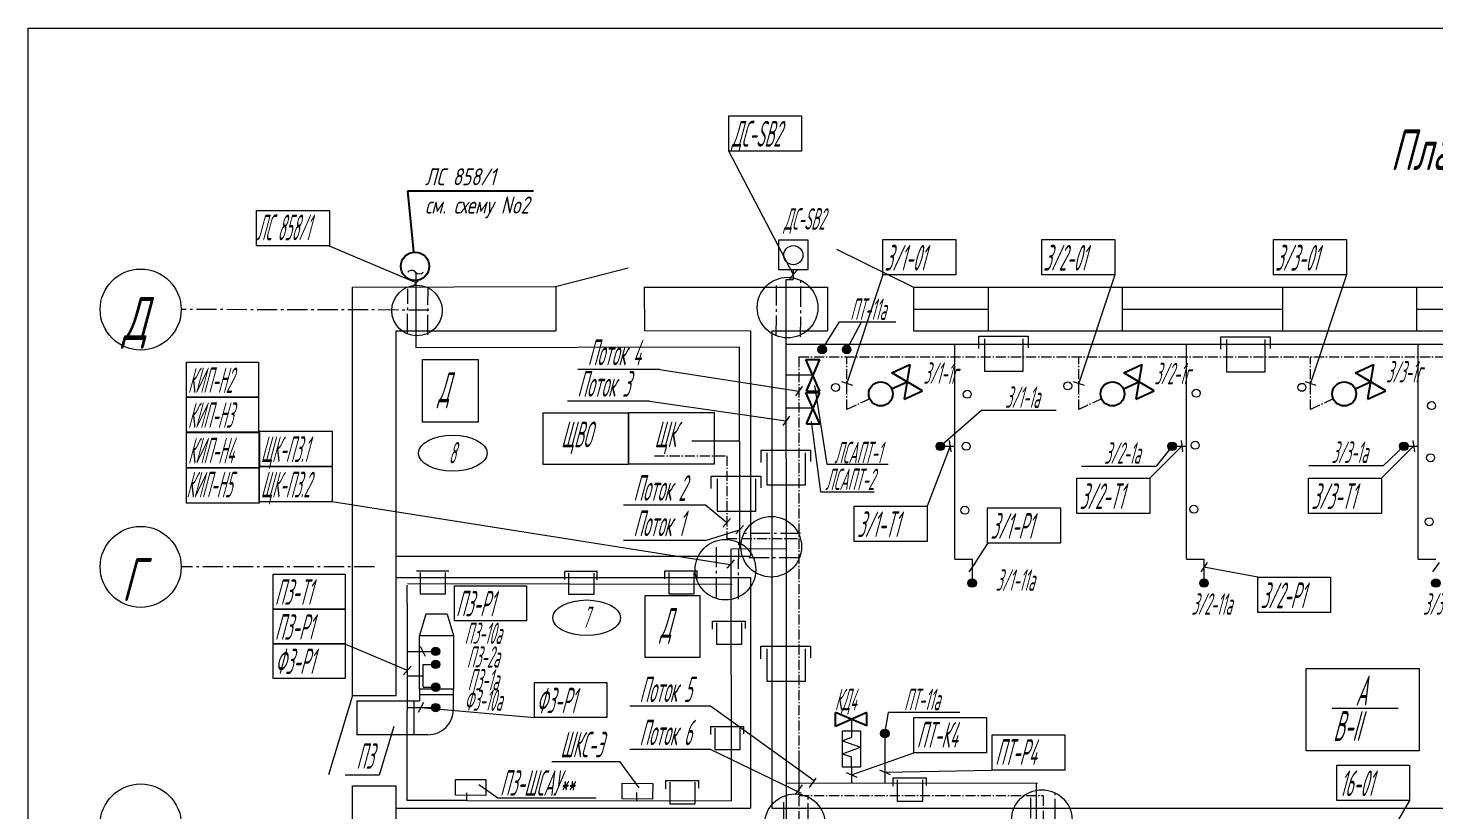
# Model space of a CAD drawing. Header units: millimetres. Extents: x -680 to 9204, y -4430 to 7779.
# Drawn here: x 4777 to 5334, y -2749 to -2439 of the extents above; entities that cross this region are included whole.
import ezdxf
from ezdxf import colors
from ezdxf.entities.mleader import LeaderData, LeaderLine
from ezdxf.enums import TextEntityAlignment as Align
from ezdxf.math import Vec2, Vec3

# ---------------------------------------------------------------- set-up
doc = ezdxf.new("R2010")
doc.units = ezdxf.units.MM
doc.linetypes.add('gost6', pattern=[12, 8, -1.5, 1, -1.5])
doc.layers.get('Defpoints').update_dxf_attribs({"color": 33})
for name, color, linetype, lineweight in [('Арматура', 1, 'Continuous', 25), ('Выноска', 137, 'Continuous', 20), ('лампа', 6, 'Continuous', 50), ('Линия выноска', 137, 'Continuous', 25), ('Оси', 130, 'Continuous', 13), ('Первичник', 210, 'Continuous', 25), ('Пн.кабель', 4, 'Continuous', 50), ('Рамка толстая', 7, 'Continuous', 60), ('Строительный', 7, 'Continuous', 25), ('Текст_КИП', 2, 'Continuous', 25), ('ТОНКИЕ', 150, 'Continuous', 13), ('Эл.кабель', 2, 'Continuous', 50)]:
    doc.layers.add(name, color=color, linetype=linetype, lineweight=lineweight)
doc.layers.add('Осевая', color=130, linetype='gost6')
doc.layers.add('Текст.', color=51, linetype='Continuous')
doc.styles.add('Simplex', font='simplex.shx', dxfattribs={"width": 0.7, "oblique": 15})

# ---------------------------------------------------------------- blocks, each defined once
blk = doc.blocks.new('A$C1EE30751')
at = {"layer": 'Арматура', "linetype": 'ByBlock'}
for p, q in [((2.43, 2.83), (2.43, 0)), ((4.84, -1.65), (0, 1.68)), ((0, 1.68), (0, -1.68)), ((0, -1.68), (4.84, 1.66)), ((4.84, 1.66), (4.84, -1.65))]:
    blk.add_line(p, q, dxfattribs=at)
blk.add_circle((2.43, 4.83), 2, dxfattribs=at)
blk = doc.blocks.new('В1')
for p, q in [((6.96, -1.54), (0, 1.54)), ((0, 1.54), (0, -1.54)), ((6.96, 1.4), (0, -1.54)), ((6.96, 1.4), (6.96, -1.54))]:
    blk.add_line(p, q)
blk = doc.blocks.new('_DotBlank')
at = {"color": 0, "linetype": 'ByBlock', "lineweight": -2}
blk.add_line((-0.5, 0), (-1, 0), dxfattribs=at)
blk.add_circle((0, 0), 0.5, dxfattribs=at)

msp = doc.modelspace()

# ---------------------------------------------------------------- hatches: boundary and pattern name
at = {"layer": 'Первичник', "lineweight": 20}
h = msp.add_hatch(color=256, dxfattribs=at)
edge = h.paths.add_edge_path()
edge.add_arc((5091.868, -2566.667), 1.7, 0, 360)
h = msp.add_hatch(color=256, dxfattribs=at)
edge = h.paths.add_edge_path()
edge.add_arc((5101.578, -2566.667), 1.7, 0, 360)
h = msp.add_hatch(color=256, dxfattribs=at)
edge = h.paths.add_edge_path()
edge.add_arc((5138.658, -2605.009), 1.7, 0, 360)
h = msp.add_hatch(color=256, dxfattribs=at)
edge = h.paths.add_edge_path()
edge.add_arc((5230.458, -2605.009), 1.7, 0, 360)
h = msp.add_hatch(color=256, dxfattribs=at)
edge = h.paths.add_edge_path()
edge.add_arc((5322.258, -2605.009), 1.7, 0, 360)
h = msp.add_hatch(color=256, dxfattribs=at)
edge = h.paths.add_edge_path()
edge.add_arc((5151.315, -2659.192), 1.7, 0, 360)
h = msp.add_hatch(color=256, dxfattribs=at)
edge = h.paths.add_edge_path()
edge.add_arc((5243.115, -2659.192), 1.7, 0, 360)
h = msp.add_hatch(color=256, dxfattribs=at)
edge = h.paths.add_edge_path()
edge.add_arc((5334.915, -2659.192), 1.7, 0, 360)
h = msp.add_hatch(color=256, dxfattribs=at)
edge = h.paths.add_edge_path()
edge.add_arc((4938.762, -2686.288), 1.68, 0, 360)
h = msp.add_hatch(color=256, dxfattribs=at)
edge = h.paths.add_edge_path()
edge.add_arc((4938.762, -2691.408), 1.68, 0, 360)
h = msp.add_hatch(color=256, dxfattribs=at)
edge = h.paths.add_edge_path()
edge.add_arc((4938.762, -2700.452), 1.68, 0, 360)
h = msp.add_hatch(color=256, dxfattribs=at)
edge = h.paths.add_edge_path()
edge.add_arc((4938.762, -2708.563), 1.68, 0, 360)
h = msp.add_hatch(color=256, dxfattribs=at)
edge = h.paths.add_edge_path()
edge.add_arc((5116.682, -2718.832), 1.7, 0, 360)

# ---------------------------------------------------------------- linework, layer by layer
at = {"color": 1, "linetype": 'gost6', "lineweight": 20}
for p, q in [((4927.634, -2560.517), (4927.703, -2542.592)), ((4935.666, -2560.901), (4935.748, -2542.36)), ((5073.686, -2561.229), (5073.769, -2539.719)), ((5083.324, -2561.69), (5083.422, -2539.442)), ((5049.987, -2664.916), (5050.07, -2643.406)), ((5058.714, -2665.537), (5058.812, -2643.289)), ((5083.329, -2639.626), (5061.08, -2639.557)), ((5082.881, -2649.264), (5061.371, -2649.21)), ((5076.611, -2765.965), (5076.694, -2744.455)), ((5086.249, -2766.426), (5086.347, -2744.177)), ((5174.416, -2764.298), (5174.498, -2742.788)), ((5184.053, -2764.758), (5184.152, -2742.51))]:
    msp.add_line(p, q, dxfattribs=at)
at = {"lineweight": 20}
for p, q in [((5153.897, -2566.309), (5153.897, -2561.385)), ((5153.897, -2561.385), (5173.479, -2561.385)), ((5173.479, -2561.385), (5173.479, -2565.926)), ((5156.214, -2562.448), (5156.214, -2575.198)), ((5171.514, -2575.198), (5171.514, -2562.448)), ((5249.734, -2566.578), (5249.734, -2561.654)), ((5249.734, -2561.654), (5269.316, -2561.654)), ((5252.051, -2562.716), (5252.051, -2575.466)), ((5267.351, -2575.466), (5267.351, -2562.716)), ((5269.316, -2561.654), (5269.316, -2566.194)), ((5156.214, -2575.198), (5171.514, -2575.198)), ((5252.051, -2575.466), (5267.351, -2575.466)), ((5015.166, -2612.154), (5015.166, -2591.754)), ((5067.672, -2611.407), (5067.672, -2606.482)), ((5067.672, -2606.482), (5087.254, -2606.482)), ((5069.989, -2607.545), (5069.989, -2620.295)), ((5085.289, -2620.295), (5085.289, -2607.545)), ((5087.254, -2606.482), (5087.254, -2611.023)), ((5047.933, -2621.79), (5047.933, -2616.866)), ((5047.933, -2616.866), (5067.514, -2616.866)), ((5067.514, -2616.866), (5067.514, -2621.407)), ((5050.25, -2617.929), (5050.25, -2630.679)), ((5065.55, -2630.679), (5065.55, -2617.929)), ((5069.989, -2620.295), (5085.289, -2620.295)), ((5050.25, -2630.679), (5065.55, -2630.679)), ((4931.116, -2654.305), (4944.017, -2654.305)), ((4932.643, -2655.006), (4932.643, -2663.406)), ((4942.723, -2663.406), (4942.723, -2655.006)), ((4989.911, -2654.538), (5002.812, -2654.538)), ((4989.918, -2657.799), (4989.918, -2654.554)), ((4991.438, -2655.239), (4991.438, -2663.639)), ((5001.518, -2663.639), (5001.518, -2655.239)), ((5002.778, -2657.863), (5002.778, -2654.619)), ((5029.513, -2657.556), (5029.513, -2654.312)), ((5029.562, -2654.35), (5042.463, -2654.35)), ((5031.089, -2655.05), (5031.089, -2663.45)), ((5041.169, -2663.45), (5041.169, -2655.05)), ((5042.405, -2657.556), (5042.405, -2654.312)), ((4932.643, -2663.406), (4942.723, -2663.406)), ((4991.438, -2663.639), (5001.518, -2663.639)), ((5031.089, -2663.45), (5041.169, -2663.45)), ((5048.475, -2677.501), (5048.475, -2674.257)), ((5048.475, -2674.257), (5061.376, -2674.257)), ((5050.002, -2674.957), (5050.002, -2683.357)), ((5060.082, -2683.357), (5060.082, -2674.957)), ((5061.376, -2674.257), (5061.376, -2677.248)), ((5050.002, -2683.357), (5060.082, -2683.357)), ((5067.619, -2689.189), (5067.619, -2684.265)), ((5067.619, -2684.265), (5087.201, -2684.265)), ((5069.936, -2685.328), (5069.936, -2698.078)), ((5085.236, -2698.078), (5085.236, -2685.328)), ((5087.201, -2684.265), (5087.201, -2688.806)), ((5069.936, -2698.078), (5085.236, -2698.078)), ((5047.812, -2719.243), (5047.812, -2715.998)), ((5047.812, -2715.998), (5060.713, -2715.998)), ((5049.338, -2716.698), (5049.338, -2725.098)), ((5059.418, -2725.098), (5059.418, -2716.698)), ((5060.713, -2715.998), (5060.713, -2718.99)), ((5103.501, -2713.229), (5103.501, -2720.22)), ((5099.914, -2721.672), (5103.501, -2720.22)), ((5099.914, -2721.672), (5107.088, -2724.24)), ((5049.338, -2725.098), (5059.418, -2725.098)), ((5099.914, -2726.808), (5107.088, -2724.24)), ((5099.914, -2726.808), (5103.501, -2728.092)), ((5103.501, -2732.115), (5103.501, -2728.092)), ((5029.951, -2740.708), (5029.951, -2737.463)), ((5029.951, -2737.463), (5042.852, -2737.463)), ((5031.477, -2738.164), (5031.477, -2746.564)), ((5041.557, -2746.564), (5041.557, -2738.164)), ((5042.852, -2737.463), (5042.852, -2740.455)), ((5120.051, -2739.719), (5120.051, -2736.436)), ((5120.051, -2736.436), (5133.106, -2736.436)), ((5121.596, -2737.144), (5121.596, -2745.644)), ((5131.796, -2745.644), (5131.796, -2737.144)), ((5133.106, -2736.436), (5133.106, -2739.463)), ((5031.454, -2746.626), (5041.534, -2746.626)), ((5121.596, -2745.644), (5131.796, -2745.644))]:
    msp.add_line(p, q, dxfattribs=at)
at = {"color": 6, "lineweight": 20}
for p, q in [((4933.606, -2570.663), (4955.618, -2570.663)), ((4933.606, -2595.474), (4933.606, -2570.663)), ((4955.618, -2570.663), (4955.618, -2595.474)), ((4955.618, -2595.474), (4933.606, -2595.474)), ((5021.713, -2664.167), (5043.466, -2664.167)), ((5021.713, -2688.686), (5021.713, -2664.167)), ((5043.466, -2664.167), (5043.466, -2688.686)), ((5043.466, -2688.686), (5021.713, -2688.686)), ((5283.614, -2693.019), (5328.288, -2693.019)), ((5283.614, -2725.702), (5283.614, -2693.019)), ((5328.288, -2693.019), (5328.288, -2725.702)), ((5293.901, -2708.737), (5319.967, -2708.737)), ((5328.288, -2725.702), (5283.614, -2725.702))]:
    msp.add_line(p, q, dxfattribs=at)
at = {"color": 5, "lineweight": 20}
for p, q in [((4981.166, -2591.754), (5015.166, -2591.754)), ((4981.166, -2591.754), (4981.166, -2612.154)), ((5015.166, -2591.754), (5015.166, -2612.154)), ((5049.166, -2591.754), (5015.166, -2591.754)), ((5049.166, -2612.154), (5049.166, -2591.754)), ((4981.166, -2612.154), (5015.166, -2612.154)), ((5049.166, -2612.154), (5015.166, -2612.154))]:
    msp.add_line(p, q, dxfattribs=at)
at = {"lineweight": 20, "ltscale": 1000}
for p, q in [((4934.867, -2671.545), (4932.347, -2679.945)), ((4943.267, -2671.545), (4934.867, -2671.545)), ((4943.267, -2671.545), (4945.787, -2679.945)), ((4932.347, -2679.945), (4945.787, -2679.945)), ((4932.347, -2701.198), (4932.347, -2679.945)), ((4945.787, -2679.945), (4945.787, -2701.198)), ((4907.479, -2706.066), (4907.479, -2719.506)), ((4930.151, -2705.984), (4930.151, -2719.424)), ((4945.787, -2701.198), (4932.347, -2701.198)), ((4932.347, -2703.339), (4945.787, -2703.339))]:
    msp.add_line(p, q, dxfattribs=at)
at = {"lineweight": 20, "ltscale": 0.2}
for p, q in [((4907.423, -2705.887), (4932.347, -2705.887)), ((4932.347, -2701.198), (4932.347, -2705.887)), ((4945.787, -2709.264), (4945.787, -2701.198)), ((4935.724, -2719.327), (4907.423, -2719.327))]:
    msp.add_line(p, q, dxfattribs=at)
at = {"color": 3, "lineweight": 20}
msp.add_lwpolyline([(5086.257, -2523.346), (5074.589, -2523.346), (5074.589, -2535.015), (5086.257, -2535.015)], close=True, dxfattribs=at)
at = {"lineweight": 20}
msp.add_lwpolyline([(5099.914, -2717.766), (5107.088, -2717.766), (5107.088, -2732.115), (5099.914, -2732.115)], close=True, dxfattribs=at)
at = {"color": 5, "lineweight": 20}
for points in [[(4958.687, -2737.105), (4958.644, -2743.333), (4946.563, -2743.25), (4946.606, -2737.022)], [(5024.733, -2738.583), (5024.69, -2744.811), (5012.609, -2744.728), (5012.652, -2738.5)]]:
    msp.add_lwpolyline(points, close=True, dxfattribs=at)
at = {"color": 7, "lineweight": 20}
msp.add_circle((5080.431, -2529.269), 3.79, dxfattribs=at)
at = {"lineweight": 20}
for centre in [(4821.908, -2550.808), (4821.908, -2652.808), (4821.908, -2754.808)]:
    msp.add_circle(centre, 16.043, dxfattribs=at)
at = {"color": 4, "lineweight": 20}
for centre in [(5097.203, -2581.705), (5189.143, -2581.064), (5281.895, -2581.643)]:
    msp.add_circle(centre, 1.584, dxfattribs=at)
at = {"color": 2, "lineweight": 20, "true_color": 0xf1eb1f}
for centre in [(5149.33, -2584.377), (5240.041, -2583.959), (5333.274, -2588.896), (5148.912, -2605.008), (5239.623, -2604.591), (5332.856, -2609.527), (5148.392, -2630.373), (5239.102, -2629.956), (5332.335, -2634.892)]:
    msp.add_circle(centre, 1.584, dxfattribs=at)
at = {"lineweight": 20, "ltscale": 1000}
msp.add_arc((4935.724, -2709.264), 10.063, 270, 0, dxfattribs=at)
at = {"layer": 'Defpoints', "lineweight": 20, "ltscale": 0.2}
msp.add_line((5082.642, -2729.787), (5082.642, -2740.741), dxfattribs=at)
at = {"layer": 'Defpoints', "lineweight": 20}
for centre, major_axis in [((4945.518, -2607.731), (-13.6, 0)), ((4998.579, -2672.964), (-13.44, 0))]:
    msp.add_ellipse(centre, major_axis=major_axis, ratio=0.525, dxfattribs=at)
at = {"layer": 'Выноска', "color": 3, "lineweight": 20}
for p, q in [((5054.741, -2487.962), (5080.423, -2536.97)), ((4930.998, -2540.293), (4896.671, -2525.659)), ((4929.489, -2541.989), (4932.506, -2538.598)), ((5078.925, -2538.675), (5081.921, -2535.266)), ((5027.511, -2574.623), (4995.086, -2574.623)), ((5027.511, -2574.623), (5082.659, -2583.147)), ((5083.975, -2581.299), (5081.343, -2584.996)), ((5023.406, -2587.074), (4990.981, -2587.074)), ((5023.406, -2587.074), (5077.559, -2594.888)), ((5078.875, -2593.04), (5076.243, -2596.737)), ((5142.53, -2605.009), (5133.459, -2628.734)), ((5142.208, -2602.763), (5142.853, -2607.255)), ((5234.33, -2605.009), (5221.609, -2617.599)), ((5234.008, -2602.763), (5234.653, -2607.255)), ((5326.13, -2605.009), (5313.409, -2617.599)), ((5325.808, -2602.763), (5326.453, -2607.255)), ((5055.455, -2651.917), (4897.758, -2627.016)), ((5045.609, -2628.306), (5013.183, -2628.306)), ((5054.047, -2635.341), (5045.609, -2628.306)), ((5052.539, -2637.037), (5055.556, -2633.646)), ((5045.609, -2642.341), (5059.147, -2638.064)), ((5057.639, -2639.759), (5060.656, -2636.368)), ((5045.609, -2642.341), (5013.183, -2642.341)), ((5157.376, -2643.461), (5151.315, -2652.962)), ((5054.183, -2653.313), (5057.164, -2649.963)), ((5152.631, -2651.114), (5149.999, -2654.811)), ((5244.431, -2651.114), (5241.799, -2654.811)), ((5264.39, -2656.894), (5243.115, -2652.962)), ((5336.231, -2651.103), (5333.599, -2654.8)), ((4927.56, -2693.844), (4902.979, -2683.364)), ((4934.796, -2688.279), (4932.734, -2684.296)), ((4926.069, -2695.519), (4929.05, -2692.168)), ((4933.951, -2706.571), (4931.89, -2710.554)), ((4932.921, -2708.563), (4977.962, -2712.495)), ((5047.664, -2708.043), (5015.62, -2708.043)), ((5088.712, -2737.512), (5047.664, -2708.043)), ((4916.472, -2735.216), (4922.317, -2715.908)), ((5047.664, -2725.13), (5015.62, -2725.13)), ((5083.655, -2742.552), (5047.664, -2725.13)), ((5103.501, -2735.22), (5128.113, -2726.507)), ((4984.795, -2729.943), (5011.735, -2729.937)), ((5011.565, -2729.915), (5019.276, -2740.364)), ((5114.603, -2733.217), (5118.762, -2735.035)), ((5116.682, -2734.126), (5159.169, -2733.322)), ((4902.941, -2735.172), (4916.412, -2735.169)), ((4955.88, -2738.963), (4963.339, -2744.311)), ((5083.975, -2739.219), (5081.343, -2742.916)), ((5089.34, -2736.477), (5086.707, -2740.174)), ((5101.422, -2734.311), (5105.58, -2736.129)), ((4963.339, -2744.311), (5002.351, -2744.311))]:
    msp.add_line(p, q, dxfattribs=at)
at = {"layer": 'Выноска', "color": 4, "lineweight": 20}
for p, q in [((5115.96, -2537.124), (5101.699, -2580.013)), ((5207.76, -2537.124), (5193.499, -2580.013)), ((5299.56, -2537.124), (5285.299, -2580.013)), ((5099.545, -2579.299), (5103.852, -2580.728)), ((5191.345, -2579.299), (5195.652, -2580.728)), ((5283.145, -2579.299), (5287.452, -2580.728)), ((5312.594, -2766.144), (5324.597, -2745.317))]:
    msp.add_line(p, q, dxfattribs=at)
at = {"layer": 'Выноска', "color": 6, "linetype": 'Continuous', "lineweight": 20}
for p, q in [((5091.868, -2566.667), (5098.778, -2555.703)), ((5098.778, -2555.703), (5121.014, -2555.703)), ((5101.578, -2566.667), (5107.495, -2555.703)), ((5088.83, -2580.952), (5093.725, -2612.088)), ((5138.658, -2605.009), (5155.034, -2590.754)), ((5155.034, -2590.754), (5184.616, -2590.754)), ((5087.511, -2595.125), (5091.229, -2623.054)), ((5230.458, -2605.009), (5224.157, -2612.911)), ((5322.258, -2605.009), (5314.221, -2612.56)), ((5093.725, -2612.088), (5117.947, -2612.088)), ((5194.576, -2612.911), (5224.157, -2612.911)), ((5284.639, -2612.56), (5314.221, -2612.56)), ((5091.229, -2623.054), (5112.487, -2623.054)), ((5116.682, -2718.832), (5118.183, -2710.488)), ((5146.41, -2710.488), (5118.183, -2710.488))]:
    msp.add_line(p, q, dxfattribs=at)
at = {"layer": 'Выноска', "color": 3, "lineweight": 20}
for points in [[(5054.844, -2473.995), (5083.729, -2473.995), (5083.729, -2488.003), (5054.844, -2488.003)], [(4867.818, -2511.593), (4896.703, -2511.593), (4896.703, -2525.601), (4867.818, -2525.601)], [(4840.031, -2571.72), (4868.576, -2571.72), (4868.576, -2585.563), (4840.031, -2585.563)], [(4840.031, -2585.563), (4868.576, -2585.563), (4868.576, -2599.406), (4840.031, -2599.406)], [(4840.041, -2599.516), (4868.926, -2599.516), (4868.926, -2613.524), (4840.041, -2613.524)], [(4868.873, -2599), (4897.758, -2599), (4897.758, -2613.008), (4868.873, -2613.008)], [(4840.018, -2613.478), (4868.903, -2613.478), (4868.903, -2627.486), (4840.018, -2627.486)], [(4868.873, -2613.008), (4897.758, -2613.008), (4897.758, -2627.016), (4868.873, -2627.016)], [(5192.724, -2617.599), (5221.609, -2617.599), (5221.609, -2631.607), (5192.724, -2631.607)], [(5284.524, -2617.599), (5313.409, -2617.599), (5313.409, -2631.607), (5284.524, -2631.607)], [(5104.574, -2628.734), (5133.459, -2628.734), (5133.459, -2642.742), (5104.574, -2642.742)], [(5157.4, -2629.387), (5186.285, -2629.387), (5186.285, -2643.395), (5157.4, -2643.395)], [(4874.434, -2655.678), (4902.979, -2655.678), (4902.979, -2669.521), (4874.434, -2669.521)], [(4946.178, -2660.289), (4974.723, -2660.289), (4974.723, -2674.132), (4946.178, -2674.132)], [(5264.39, -2656.894), (5293.275, -2656.894), (5293.275, -2670.902), (5264.39, -2670.902)], [(4874.434, -2669.521), (4902.979, -2669.521), (4902.979, -2683.364), (4874.434, -2683.364)], [(4874.422, -2683.126), (4902.967, -2683.126), (4902.967, -2696.969), (4874.422, -2696.969)], [(4977.962, -2698.652), (5006.507, -2698.652), (5006.507, -2712.495), (4977.962, -2712.495)], [(5128.113, -2712.499), (5156.998, -2712.499), (5156.998, -2726.507), (5128.113, -2726.507)], [(5159.169, -2719.314), (5188.054, -2719.314), (5188.054, -2733.322), (5159.169, -2733.322)]]:
    msp.add_lwpolyline(points, close=True, dxfattribs=at)
at = {"layer": 'Выноска', "color": 4, "lineweight": 20}
for points in [[(5115.96, -2523.116), (5144.845, -2523.116), (5144.845, -2537.124), (5115.96, -2537.124)], [(5178.875, -2523.116), (5207.76, -2523.116), (5207.76, -2537.124), (5178.875, -2537.124)], [(5270.675, -2523.116), (5299.56, -2523.116), (5299.56, -2537.124), (5270.675, -2537.124)], [(5295.694, -2731.373), (5324.579, -2731.373), (5324.579, -2745.381), (5295.694, -2745.381)]]:
    msp.add_lwpolyline(points, close=True, dxfattribs=at)
at = {"layer": 'лампа', "color": 5, "lineweight": 20}
for centre, radius in [((5078.155, -2550.052), 12), ((4931.359, -2551.202), 10), ((5071.697, -2644.81), 12), ((5053.545, -2653.899), 12), ((5081.08, -2754.787), 12), ((5178.885, -2753.12), 12)]:
    msp.add_circle(centre, radius, dxfattribs=at)
at = {"layer": 'Осевая', "color": 5, "lineweight": 20}
for p, q in [((4935.992, -2551.03), (4837.951, -2550.808)), ((4914.505, -2652.808), (4837.951, -2652.808))]:
    msp.add_line(p, q, dxfattribs=at)
at = {"layer": 'Оси'}
for centre, radius, start, end in [((4929.273, -2537.226), 1.943, 31.61576, 139.42391), ((4932.265, -2534.686), 2.012, 228.12224, 317.99883)]:
    msp.add_arc(centre, radius, start, end, dxfattribs=at)
at = {"layer": 'Первичник', "lineweight": 20}
for centre, radius in [((5091.868, -2566.667), 1.7), ((5101.578, -2566.667), 1.7), ((5138.658, -2605.009), 1.7), ((5230.458, -2605.009), 1.7), ((5322.258, -2605.009), 1.7), ((5151.315, -2659.192), 1.7), ((5243.115, -2659.192), 1.7), ((5334.915, -2659.192), 1.7), ((4938.762, -2686.288), 1.68), ((4938.762, -2691.408), 1.68), ((4938.762, -2700.452), 1.68), ((4938.762, -2708.563), 1.68), ((5116.682, -2718.832), 1.7)]:
    msp.add_circle(centre, radius, dxfattribs=at)
at = {"layer": 'Пн.кабель', "linetype": 'gost6', "lineweight": 20, "ltscale": 0.5}
for p, q in [((5082.659, -2569.609), (5878.367, -2569.609)), ((5082.659, -2569.609), (5082.659, -2766.775)), ((5101.699, -2590.418), (5101.699, -2569.609)), ((5193.499, -2590.418), (5193.499, -2569.609)), ((5285.299, -2590.418), (5285.299, -2569.609)), ((5110.73, -2586.243), (5101.699, -2590.418)), ((5202.53, -2586.243), (5193.499, -2590.418)), ((5294.33, -2586.243), (5285.299, -2590.418)), ((5025.419, -2608.749), (5054.03, -2608.749)), ((5054.047, -2608.749), (5054.047, -2641.574)), ((5054.047, -2641.574), (5082.659, -2641.574)), ((5082.659, -2743.425), (5179.451, -2743.405)), ((5179.39, -2743.425), (5179.39, -2832.245))]:
    msp.add_line(p, q, dxfattribs=at)
at = {"layer": 'Рамка толстая', "color": 18, "lineweight": 20, "true_color": 0x000000}
for p, q in [((4777.325, -3407.921), (4777.325, -2439.296)), ((4777.325, -2439.296), (6110.45, -2439.296))]:
    msp.add_line(p, q, dxfattribs=at)
at = {"layer": 'Строительный', "lineweight": 20, "ltscale": 0.6}
msp.add_line((5097.556, -2526.881), (5128.025, -2541.968), dxfattribs=at)
at = {"layer": 'Строительный', "lineweight": 20, "ltscale": 0.2}
for p, q in [((4986.272, -2541.738), (5015.048, -2534.228)), ((4905.835, -2541.968), (4986.272, -2541.738)), ((4905.835, -2703.808), (4905.835, -2541.968)), ((4986.3, -2541.948), (4986.3, -2559.288)), ((5021.418, -2541.935), (5094.025, -2541.968)), ((5021.418, -2541.935), (5021.425, -2559.093)), ((5094.025, -2541.968), (5094.025, -2559.308)), ((5128.025, -2541.968), (5823.325, -2541.968)), ((5128.025, -2541.968), (5128.025, -2559.308)), ((5157.605, -2541.968), (5157.605, -2559.308)), ((5210.645, -2541.968), (5210.645, -2559.308)), ((5274.225, -2541.968), (5274.225, -2559.308)), ((5327.265, -2541.968), (5327.265, -2559.308)), ((5128.025, -2550.638), (5157.605, -2550.638)), ((5210.645, -2550.638), (5274.225, -2550.638)), ((5327.265, -2550.638), (5390.845, -2550.638)), ((4923.175, -2559.308), (4986.3, -2559.288)), ((4923.175, -2703.808), (4923.175, -2559.308)), ((5021.425, -2559.093), (5063.425, -2559.308)), ((5063.425, -2559.308), (5063.425, -2648.558)), ((5071.925, -2559.308), (5094.025, -2559.308)), ((5071.925, -2559.308), (5071.925, -2748.348)), ((5128.025, -2559.308), (5823.325, -2559.308)), ((4923.175, -2648.558), (5063.425, -2648.558)), ((4923.175, -2657.058), (5063.425, -2657.058)), ((5063.425, -2657.058), (5063.425, -2748.348)), ((4905.835, -2703.808), (4896.248, -2735.127)), ((4905.835, -2703.808), (4923.175, -2703.808)), ((4905.835, -2967.988), (4905.835, -2739.508)), ((4905.835, -2739.508), (4923.175, -2739.508)), ((4923.175, -2950.648), (4923.175, -2739.508)), ((4923.175, -2748.348), (5063.425, -2748.348)), ((5071.925, -2748.348), (5364.329, -2748.348))]:
    msp.add_line(p, q, dxfattribs=at)
at = {"layer": 'Эл.кабель', "lineweight": 20}
for p, q in [((4930.898, -2536.211), (4930.886, -2565.93)), ((5077.559, -2609.963), (5077.559, -2538.925)), ((5077.559, -2538.925), (5080.426, -2538.929)), ((5080.423, -2535.015), (5080.423, -2538.925)), ((5059.131, -2565.719), (4930.886, -2565.93)), ((5059.121, -2603.247), (5059.131, -2565.719)), ((5077.559, -2564.509), (5881.622, -2564.509)), ((5077.559, -2564.509), (5101.578, -2564.509)), ((5091.868, -2566.667), (5091.868, -2564.509)), ((5101.578, -2566.667), (5101.578, -2564.509)), ((5144.36, -2649.7), (5144.36, -2564.509)), ((5236.16, -2649.7), (5236.16, -2564.509)), ((5327.96, -2649.7), (5327.96, -2564.509)), ((5088.324, -2576.863), (5077.559, -2576.863)), ((5088.204, -2589.867), (5077.559, -2589.867)), ((5059.178, -2602.968), (5040.249, -2602.968)), ((5059.147, -2602.941), (5059.147, -2645.472)), ((5138.658, -2605.009), (5144.36, -2605.009)), ((5230.458, -2605.009), (5236.16, -2605.009)), ((5322.258, -2605.009), (5327.96, -2605.009)), ((5077.559, -2609.963), (5077.559, -2771.875)), ((5055.805, -2645.636), (5077.559, -2645.472)), ((5055.907, -2745.539), (5055.805, -2645.636)), ((5144.36, -2649.7), (5151.315, -2649.7)), ((5144.36, -2649.7), (5151.315, -2649.7)), ((5151.315, -2649.7), (5151.315, -2659.192)), ((5236.16, -2649.7), (5243.115, -2649.7)), ((5243.115, -2649.7), (5243.115, -2659.192)), ((5327.96, -2649.7), (5334.915, -2649.7)), ((4927.56, -2674.46), (4927.469, -2659.992)), ((5056.153, -2659.826), (4927.559, -2659.539)), ((4927.536, -2745.414), (4927.56, -2674.46)), ((4927.556, -2686.288), (4938.762, -2686.288)), ((4933.765, -2691.408), (4938.762, -2691.408)), ((4933.765, -2700.452), (4933.765, -2691.408)), ((4927.552, -2695.93), (4933.765, -2695.93)), ((4933.765, -2700.452), (4938.762, -2700.452)), ((4927.548, -2708.563), (4938.762, -2708.563)), ((5116.682, -2718.832), (5116.682, -2738.325)), ((5103.501, -2732.115), (5103.501, -2738.325)), ((5077.559, -2738.325), (5177.117, -2738.513)), ((5176.667, -2738.325), (5176.667, -2945.3)), ((4951.063, -2745.414), (4951.066, -2742.374)), ((5018.488, -2745.488), (5018.48, -2742.177)), ((4951.063, -2745.414), (4927.536, -2745.414)), ((4951.064, -2745.415), (5055.907, -2745.539))]:
    msp.add_line(p, q, dxfattribs=at)

# ---------------------------------------------------------------- block references
at = {"lineweight": 20, "xscale": 2.38, "yscale": 2.38, "zscale": 2.38, "rotation": 114.8100855309056}
for p in [(5127.915, -2584.673), (5219.715, -2584.673), (5311.515, -2584.673)]:
    msp.add_blockref('A$C1EE30751', p, dxfattribs=at)
at = {"layer": 'Арматура', "lineweight": 20, "xscale": -1.793562986791221, "yscale": 1.793562986791221, "zscale": 1.793562986791221}
for p, rotation in [((5088.204, -2570.623), 90), ((5088.204, -2583.627), 90), ((5097.123, -2713.291), 180)]:
    msp.add_blockref('В1', p, dxfattribs=dict(at, rotation=rotation))

# ---------------------------------------------------------------- texts
at = {"lineweight": 20, "style": 'Simplex', "oblique": 15, "width": 0.6}
for s, p in [('Д', (4814.858, -2562.823)), ('Г', (4814.402, -2666.265))]:
    msp.add_text(s, height=17, dxfattribs=at).set_placement(p)
at = {"color": 6, "lineweight": 20, "style": 'Simplex', "oblique": 15, "width": 0.4}
for s, height, p in [('Д', 11.9, (4939.681, -2587.574)), ('Д', 11.76, (5027.716, -2680.88)), ('А', 11.9, (5303.144, -2707.711)), ('В-II', 11.9, (5294.28, -2721.784))]:
    msp.add_text(s, height=height, dxfattribs=at).set_placement(p)
at = {"layer": 'Defpoints', "lineweight": 20, "style": 'Simplex', "oblique": 15, "width": 0.4}
for s, height, p in [('8', 8.5, (4943.934, -2611.804)), ('7', 8.4, (4997.013, -2676.99))]:
    msp.add_text(s, height=height, dxfattribs=at).set_placement(p)
at = {"layer": 'Текст.', "lineweight": 20, "style": 'Simplex', "oblique": 15, "width": 0.4}
for s, height, p in [('ЩВО', 10.2, (4988.469, -2605.395)), ('ЩК', 10.2, (5025.49, -2605.395)), ('П3', 10.08, (4907.321, -2732.82)), ('ШКС-Э', 10.08, (4988.174, -2728.237)), ('П3-ШСАУ**', 10.08, (4964.243, -2743.471))]:
    msp.add_text(s, height=height, dxfattribs=at).set_placement(p)
at = {"layer": 'Текст_КИП', "lineweight": 20, "style": 'Simplex', "oblique": 15}
for s, height, width, p in [('ДС-SВ2', 10.2, 0.4, (5055.991, -2486.271)), ('ЛС 858/1', 10.2, 0.35, (4867.811, -2523.389)), ('3/1-01', 10.2, 0.4, (5116.577, -2535.392)), ('3/2-01', 10.2, 0.4, (5179.492, -2535.392)), ('3/3-01', 10.2, 0.4, (5271.292, -2535.392)), ('Поток 4', 10.2, 0.4, (4998.97, -2572.945)), ('КИП-Н2', 10.08, 0.35, (4840.641, -2583.851)), ('Поток 3', 10.2, 0.4, (4994.864, -2585.395)), ('КИП-Н3', 10.08, 0.35, (4840.641, -2597.694)), ('КИП-Н4', 10.2, 0.35, (4840.658, -2611.792)), ('ЩК-П3.1', 10.2, 0.35, (4869.49, -2611.276)), ('КИП-Н5', 10.2, 0.35, (4840.011, -2625.274)), ('ЩК-П3.2', 10.2, 0.35, (4869.49, -2625.284)), ('Поток 2', 10.2, 0.4, (5017.067, -2626.627)), ('3/2-T1', 10.2, 0.4, (5193.87, -2629.875)), ('3/3-T1', 10.2, 0.4, (5285.67, -2629.875)), ('Поток 1', 10.2, 0.4, (5017.067, -2640.662)), ('3/1-T1', 10.2, 0.4, (5105.72, -2641.01)), ('3/1-P1', 10.2, 0.4, (5158.546, -2641.662)), ('П3-Т1', 10.08, 0.4, (4875.043, -2667.809)), ('3/2-P1', 10.2, 0.4, (5265.537, -2669.17)), ('П3-Р1', 10.08, 0.4, (4946.788, -2672.42)), ('П3-Р1', 10.08, 0.4, (4875.043, -2681.653)), ('Ф3-Р1', 10.08, 0.4, (4875.032, -2695.257)), ('Ф3-Р1', 10.08, 0.4, (4978.572, -2710.783)), ('Поток 5', 10.08, 0.4, (5019.458, -2706.384)), ('КД4', 8.5, 0.4, (5096.891, -2709.592)), ('Поток 6', 10.08, 0.4, (5019.458, -2723.471)), ('ПТ-К4', 10.2, 0.4, (5129.299, -2724.453)), ('ПТ-P4', 10.2, 0.4, (5160.355, -2731.267)), ('16-01', 10.2, 0.4, (5296.84, -2743.649))]:
    msp.add_text(s, height=height, dxfattribs=dict(at, width=width)).set_placement(p)
at = {"layer": 'Текст_КИП', "lineweight": 20, "style": 'Simplex', "oblique": 15, "width": 0.4}
for s, height, p in [('ДС-SВ2', 8.5, (5084.743, -2519.151)), ('ПТ-11а', 8.5, (5109.98, -2554.959)), ('3/1-1а', 8.5, (5171.113, -2589.792)), ('3/2-1а', 8.5, (5210.654, -2611.95)), ('3/3-1а', 8.5, (5300.718, -2611.598)), ('3/1-11а', 8.5, (5168.225, -2662.278)), ('3/2-11а', 8.5, (5246.101, -2671.764)), ('3/3-11а', 8.5, (5337.901, -2671.764)), ('П3-10а', 8.4, (4957.489, -2683.306)), ('П3-2а', 8.4, (4957.489, -2692.664)), ('П3-1а', 8.4, (4957.489, -2701.707)), ('Ф3-10а', 8.4, (4957.489, -2709.818)), ('ПТ-11а', 8.5, (5131.331, -2709.592))]:
    msp.add_text(s, height=height, dxfattribs=at).set_placement(p, align=Align.CENTER)
for s, p in [('3/1-1г', (5138.638, -2576.007)), ('3/2-1г', (5230.438, -2576.168)), ('3/3-1г', (5322.238, -2575.455)), ('ЛСАПТ-1', (5106.002, -2607.476)), ('ЛСАПТ-2', (5102.763, -2618.076))]:
    msp.add_text(s, height=8.5, dxfattribs=at).set_placement(p, align=Align.MIDDLE)
at = {"layer": 'ТОНКИЕ', "lineweight": 13, "style": 'Simplex', "oblique": 15, "width": 0.6}
msp.add_text('План монтажа АТХ зд 858/1 на отм. 0,000. М 1:100', height=16.06176, dxfattribs=at).set_placement((5316.912, -2495.575))

# ---------------------------------------------------------------- leaders
at = {"layer": 'Линия выноска', "lineweight": 13}
ml = msp.add_multileader_mtext('Standard', dxfattribs=at)
ml.set_content('ЛС 858/1\\Pсм. схему No2', color=2, style='Simplex')
ml.set_leader_properties()
ml.set_arrow_properties(name='DOTBLANK')
ml.build(insert=Vec2(0, 0))
ml.multileader.update_dxf_attribs({"text_left_attachment_type": 6, "text_right_attachment_type": 6, "dogleg_length": 1, "arrow_head_size": 11.232})
ctx = ml.context
ctx.base_point, ctx.char_height, ctx.arrow_head_size, ctx.landing_gap_size, ctx.plane_origin = Vec3(4930.048, -2503.813), 6.7392, 11.232, 4.493, Vec3(4722.074, -2417.144)
ctx.left_attachment, ctx.right_attachment = 6, 6
notes = []
notes.append((ctx, [(1, (1, 1, 0), (4927.802, -2503.813), (1, 0), 2.246, [(0, [(4930.596, -2533.683)], 0, [])])]))
ctx.mtext.insert, ctx.mtext.flow_direction = Vec3(4934.541, -2494.828), 5
for ctx, leaders in notes:
    for number, flags, end, landing, length, lines in leaders:
        leader = LeaderData()
        leader.index, (leader.has_last_leader_line, leader.has_dogleg_vector, leader.attachment_direction) = number, flags
        leader.last_leader_point, leader.dogleg_vector, leader.dogleg_length = Vec3(end), Vec3(landing), length
        for number, points, colour, breaks in lines:
            line = LeaderLine()
            line.index, line.vertices, line.color, line.breaks = number, Vec3.list(points), colors.encode_raw_color(colour), breaks
            leader.lines.append(line)
        ctx.leaders.append(leader)

doc.saveas('drawing.dxf')
